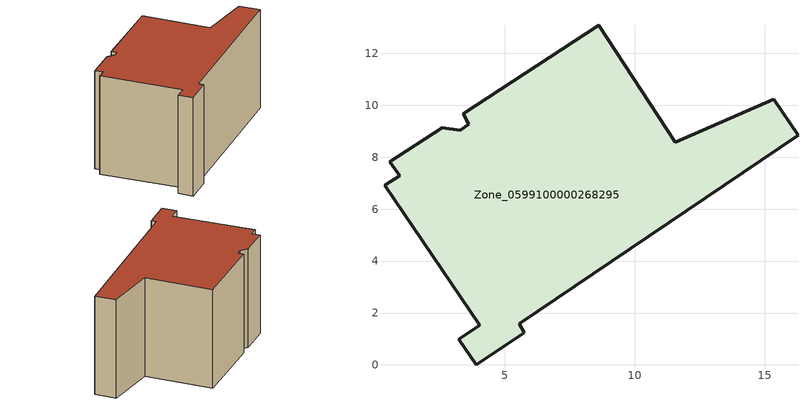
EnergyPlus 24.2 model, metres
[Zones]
Zone_0599100000268295
 floor ground (C_G): 4.02,1.53 0.36,6.92 0.94,7.28 0.56,7.82 2.58,9.14 3.27,9.04 3.61,9.27 3.39,9.67 8.61,13.09 11.56,8.58 15.35,10.23 16.28,8.84 5.54,1.58 5.75,1.25 3.89,0 3.22,0.99 z0
 wall outside (C_F): 3.22,0.99 3.89,0 5.75,1.25 5.54,1.58 16.28,8.84 15.35,10.23 11.56,8.58 8.61,13.09 3.39,9.67 3.61,9.27 3.27,9.04 2.58,9.14 0.56,7.82 0.94,7.28 0.36,6.92 4.02,1.53 3.22,0.99 z0:8.13
 roof outside (C_R): 5.75,1.25 5.54,1.58 16.28,8.84 15.35,10.23 11.56,8.58 8.61,13.09 3.39,9.67 3.61,9.27 3.27,9.04 2.58,9.14 0.56,7.82 0.94,7.28 0.36,6.92 4.02,1.53 3.22,0.99 3.89,0 z8.13
[BUILDING]
Pand.0599100000268295: North Axis=0; Terrain=City; Loads Convergence Tolerance Value=0.04; Temperature Convergence Tolerance Value=0.4; Solar Distribution=FullExterior; Maximum Number of Warmup Days=25; Minimum Number of Warmup Days=1
[Site:Location]
Rotterdam.The.Hague.AP_ZH_NLD Design_Conditions: Latitude=51.96; Longitude=4.45; Time Zone=1; Elevation=-4.5
[SITE:GROUNDTEMPERATURE:BUILDINGSURFACE]
18, 18, 18, 18, 18, 18, 18, 18, 18, 18, 18, 18
[MATERIAL] Thermal Absorptance=0.9; Solar Absorptance=0.7; Visible Absorptance=0.7
Name | Roughness | Thickness | Conductivity | Density | Specific Heat
G.TC.1965-1974 | MediumSmooth | 0.15 | 0.882353 | 540 | 1210
F.TC.1965-1974 | Rough | 0.3 | 0.697674 | 1920 | 840
R.TC.1965-1974 | MediumRough | 0.2 | 0.232558 | 1500 | 1000
[CONSTRUCTION]
C_G: G.TC.1965-1974
C_F: F.TC.1965-1974
C_R: R.TC.1965-1974
[ZONE]
Zone_0599100000268295: Type=1; Multiplier=1; Ceiling Height=Autocalculate; Volume=Autocalculate; Floor Area=autocalculate; Part of Total Floor Area=Yes
[ZONEINFILTRATION:DESIGNFLOWRATE]
Infil_Zone_0599100000268295: Zone or ZoneList or Space or SpaceList=Zone_0599100000268295; Schedule=AlwaysOn; Design Flow Rate Calculation Method=Flow/Area; Flow Rate per Floor Area=0.003; Constant Term Coefficient=1; Temperature Term Coefficient=0; Velocity Term Coefficient=0; Velocity Squared Term Coefficient=0
[HVACTEMPLATE:ZONE:IDEALLOADSAIRSYSTEM]
Zone_0599100000268295: Maximum Heating Supply Air Temperature=50; Minimum Cooling Supply Air Temperature=13; Maximum Heating Supply Air Humidity Ratio=0.0156; Minimum Cooling Supply Air Humidity Ratio=0.0077; Heating Limit=NoLimit; Cooling Limit=NoLimit; Dehumidification Control Type=ConstantSensibleHeatRatio; Cooling Sensible Heat Ratio=0.7; Dehumidification Setpoint=60; Humidification Control Type=None; Humidification Setpoint=30; Outdoor Air Method=None; Outdoor Air Flow Rate per Person=0.00944; Outdoor Air Flow Rate per Zone Floor Area=0; Outdoor Air Flow Rate per Zone=0; Demand Controlled Ventilation Type=None; Outdoor Air Economizer Type=NoEconomizer; Heat Recovery Type=None; Sensible Heat Recovery Effectiveness=0.7; Latent Heat Recovery Effectiveness=0.65
[ZONECONTROL:THERMOSTAT]
ThermostatControl_Zone_0599100000268295: Zone or ZoneList=Zone_0599100000268295; Control Type Schedule=DualSetpointControlType; Control 1=Thermostat_Zone_0599100000268295; Temperature Difference Between Cutout And Setpoint=0
[THERMOSTATSETPOINT:DUALSETPOINT]
Thermostat_Zone_0599100000268295: Heating Setpoint Temperature Schedule=HeatingSetpoint_Zone_0599100000268295; Cooling Setpoint Temperature Schedule=CoolingSetpoint_Zone_0599100000268295
[SCHEDULE:COMPACT]
HeatingSetpoint_Zone_0599100000268295: Through: 12/31, For: AllDays, Until: 24:00, 21
CoolingSetpoint_Zone_0599100000268295: Through: 12/31, For: AllDays, Until: 24:00, 24
DualSetpointControlType: Through: 12/31, For: AllDays, Until: 24:00, 4
AlwaysOn: Through: 12/31, For: AllDays, Until: 24:00, 1
